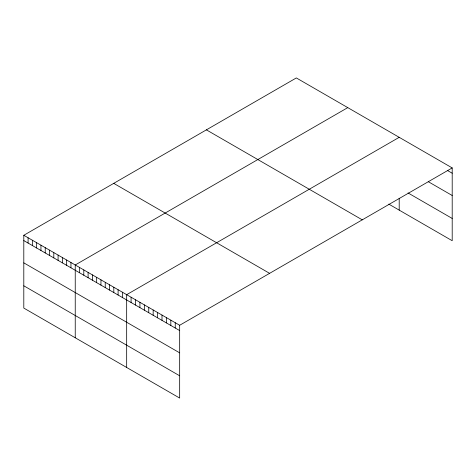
<?xml version="1.0" encoding="UTF-8"?>
<svg xmlns="http://www.w3.org/2000/svg" width="476" height="476" viewBox="0 0 476 476"><rect width="100%" height="100%" fill="white"/><g stroke="black" fill="none" stroke-linecap="round" stroke-linejoin="round"><path stroke-width="0.71" d="M23.8 235.281L179.666 325.269L179.666 398.067L23.8 308.079L23.8 235.281L296.334 77.933L452.2 167.921L452.2 240.719L388.797 204.115M347.772 107.63L75.238 264.977L75.238 337.776M399.203 137.326L126.67 294.674L126.67 367.472M179.666 325.269L452.2 167.921M447.785 170.676L452.2 173.222M428.227 181.659L452.2 195.499M408.039 192.947L452.2 218.442M206.4 129.859L362.266 219.847M113.734 183.355L269.6 273.343M23.8 240.582L179.666 330.57M23.8 262.859L179.666 352.847M23.8 285.802L179.666 375.79M399.203 198.242L399.203 210.124M175.245 322.722L175.245 328.023M170.83 320.169L170.83 325.471M166.416 317.623L166.416 322.924M162.001 315.07L162.001 320.372M157.586 312.524L157.586 317.825M153.165 309.971L153.165 315.273M148.75 307.425L148.75 312.726M144.335 304.872L144.335 310.173M139.92 302.325L139.92 307.627M135.505 299.773L135.505 305.074M131.084 297.22L131.084 302.528M122.386 292.199L122.386 297.5M118.096 289.723L118.096 295.025M113.812 287.248L113.812 292.55M109.528 284.773L109.528 290.08M105.238 282.298L105.238 287.605M100.954 279.829L100.954 285.13M96.664 277.353L96.664 282.655M92.38 274.878L92.38 280.18M88.096 272.403L88.096 277.704M83.806 269.928L83.806 275.229M79.522 267.452L79.522 272.754M70.948 262.502L70.948 267.804M66.664 260.027L66.664 265.328M62.374 257.552L62.374 262.859M58.09 255.076L58.09 260.384M53.806 252.607L53.806 257.909M49.516 250.132L49.516 255.434M45.232 247.657L45.232 252.958M40.948 245.182L40.948 250.483M36.658 242.706L36.658 248.008M32.374 240.231L32.374 245.533M28.084 237.756L28.084 243.057"/></g></svg>
